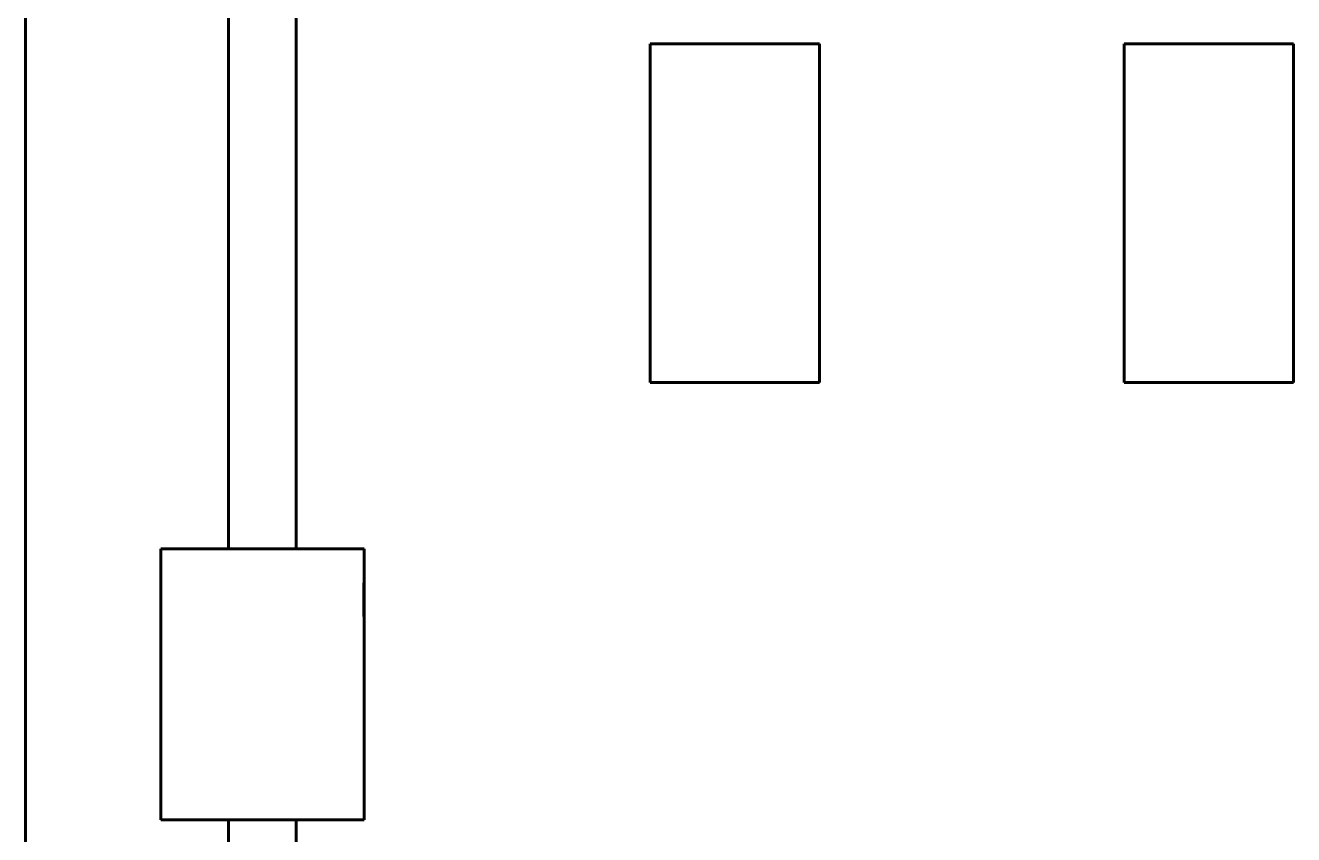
# Model space of a CAD drawing. Extents: x 0 to 297, y 0 to 292.
# Drawn here: x 202.14 to 211.5, y 141.91 to 147.88 of the extents above; entities that cross this region are included whole.
import ezdxf

# ---------------------------------------------------------------- set-up
doc = ezdxf.new("R2010")
doc.units = 0
doc.header["$MEASUREMENT"] = 0
doc.linetypes.add('K5LT_BASIC', pattern=[0])
doc.layers.add('Системный слой', color=7, linetype='Continuous')

# ---------------------------------------------------------------- blocks, each defined once
blk = doc.blocks.new('*U')
at = {"layer": 'Системный слой', "linetype": 'K5LT_BASIC', "lineweight": 60}
for p, q in [((208.0034, 147.7473), (206.7534, 147.7473)), ((206.7534, 147.7473), (206.7534, 145.2473)), ((208.0034, 145.2473), (208.0034, 147.7473)), ((211.5035, 147.7473), (210.2535, 147.7473)), ((210.2535, 147.7473), (210.2535, 145.2473)), ((211.5035, 145.2473), (211.5035, 147.7473)), ((206.7534, 145.2473), (208.0034, 145.2473)), ((210.2535, 145.2473), (211.5035, 145.2473)), ((204.6417, 144.0189), (203.1417, 144.0189)), ((203.1417, 144.0189), (203.1417, 142.0189)), ((204.6417, 142.0189), (204.6417, 144.0189)), ((203.1417, 142.0189), (204.6417, 142.0189))]:
    blk.add_line(p, q, dxfattribs=at)

msp = doc.modelspace()

# ---------------------------------------------------------------- linework, layer by layer
at = {"layer": 'Системный слой', "linetype": 'K5LT_BASIC', "lineweight": 60}
for p, q in [((202.1417, 119.5189), (202.1417, 174.0189)), ((203.6417, 144.0189), (203.6417, 149.5189)), ((204.1417, 149.5189), (204.1417, 144.0189)), ((203.1417, 144.0189), (204.6417, 144.0189)), ((203.1417, 144.0189), (203.1417, 142.0189)), ((203.1417, 142.0189), (203.1417, 144.0189)), ((203.1417, 144.0189), (204.6417, 144.0189)), ((204.6417, 144.0189), (203.6417, 144.0189)), ((204.6412, 143.5192), (204.6417, 144.0189)), ((204.6417, 144.0189), (204.6417, 142.0189)), ((204.6417, 142.0189), (204.6417, 144.0189)), ((204.6417, 142.0189), (204.6417, 144.0189)), ((204.6417, 144.0189), (204.6417, 142.0189)), ((204.6417, 143.2689), (204.6417, 142.5189)), ((204.6417, 142.0189), (203.1417, 142.0189)), ((203.1417, 142.0189), (204.6417, 142.0189)), ((203.6417, 136.5189), (203.6417, 142.0189)), ((204.1417, 142.0189), (204.1417, 136.5189))]:
    msp.add_line(p, q, dxfattribs=at)

# ---------------------------------------------------------------- block references
at = {"layer": 'Системный слой'}
msp.add_blockref('*U', (0, 0), dxfattribs=at)
msp.add_blockref('*U', (0, 0), dxfattribs=at)
msp.add_blockref('*U', (0, 0), dxfattribs=at)
msp.add_blockref('*U', (0, 0), dxfattribs=at)
msp.add_blockref('*U', (0, 0), dxfattribs=at)
msp.add_blockref('*U', (0, 0), dxfattribs=at)
msp.add_blockref('*U', (0, 0), dxfattribs=at)
msp.add_blockref('*U', (0, 0), dxfattribs=at)
msp.add_blockref('*U', (0, 0), dxfattribs=at)
msp.add_blockref('*U', (0, 0), dxfattribs=at)
msp.add_blockref('*U', (0, 0), dxfattribs=at)
msp.add_blockref('*U', (0, 0), dxfattribs=at)
msp.add_blockref('*U', (0, 0), dxfattribs=at)
msp.add_blockref('*U', (0, 0), dxfattribs=at)
msp.add_blockref('*U', (0, 0), dxfattribs=at)
msp.add_blockref('*U', (0, 0), dxfattribs=at)
msp.add_blockref('*U', (0, 0), dxfattribs=at)
msp.add_blockref('*U', (0, 0), dxfattribs=at)
msp.add_blockref('*U', (0, 0), dxfattribs=at)
msp.add_blockref('*U', (0, 0), dxfattribs=at)
msp.add_blockref('*U', (0, 0), dxfattribs=at)
msp.add_blockref('*U', (0, 0), dxfattribs=at)
msp.add_blockref('*U', (0, 0), dxfattribs=at)
msp.add_blockref('*U', (0, 0), dxfattribs=at)
msp.add_blockref('*U', (0, 0), dxfattribs=at)
msp.add_blockref('*U', (0, 0), dxfattribs=at)
msp.add_blockref('*U', (0, 0), dxfattribs=at)
msp.add_blockref('*U', (0, 0), dxfattribs=at)
msp.add_blockref('*U', (0, 0), dxfattribs=at)
msp.add_blockref('*U', (0, 0), dxfattribs=at)
msp.add_blockref('*U', (0, 0), dxfattribs=at)
msp.add_blockref('*U', (0, 0), dxfattribs=at)
msp.add_blockref('*U', (0, 0), dxfattribs=at)
msp.add_blockref('*U', (0, 0), dxfattribs=at)
msp.add_blockref('*U', (0, 0), dxfattribs=at)
msp.add_blockref('*U', (0, 0), dxfattribs=at)
msp.add_blockref('*U', (0, 0), dxfattribs=at)
msp.add_blockref('*U', (0, 0), dxfattribs=at)
msp.add_blockref('*U', (0, 0), dxfattribs=at)
msp.add_blockref('*U', (0, 0), dxfattribs=at)
msp.add_blockref('*U', (0, 0), dxfattribs=at)
msp.add_blockref('*U', (0, 0), dxfattribs=at)
msp.add_blockref('*U', (0, 0), dxfattribs=at)
msp.add_blockref('*U', (0, 0), dxfattribs=at)
msp.add_blockref('*U', (0, 0), dxfattribs=at)
msp.add_blockref('*U', (0, 0), dxfattribs=at)
msp.add_blockref('*U', (0, 0), dxfattribs=at)
msp.add_blockref('*U', (0, 0), dxfattribs=at)
msp.add_blockref('*U', (0, 0), dxfattribs=at)
msp.add_blockref('*U', (0, 0), dxfattribs=at)
msp.add_blockref('*U', (0, 0), dxfattribs=at)
msp.add_blockref('*U', (0, 0), dxfattribs=at)
msp.add_blockref('*U', (0, 0), dxfattribs=at)
msp.add_blockref('*U', (0, 0), dxfattribs=at)
msp.add_blockref('*U', (0, 0), dxfattribs=at)
msp.add_blockref('*U', (0, 0), dxfattribs=at)
msp.add_blockref('*U', (0, 0), dxfattribs=at)
msp.add_blockref('*U', (0, 0), dxfattribs=at)
msp.add_blockref('*U', (0, 0), dxfattribs=at)
msp.add_blockref('*U', (0, 0), dxfattribs=at)
msp.add_blockref('*U', (0, 0), dxfattribs=at)
msp.add_blockref('*U', (0, 0), dxfattribs=at)
msp.add_blockref('*U', (0, 0), dxfattribs=at)
msp.add_blockref('*U', (0, 0), dxfattribs=at)
msp.add_blockref('*U', (0, 0), dxfattribs=at)
msp.add_blockref('*U', (0, 0), dxfattribs=at)
msp.add_blockref('*U', (0, 0), dxfattribs=at)
msp.add_blockref('*U', (0, 0), dxfattribs=at)
msp.add_blockref('*U', (0, 0), dxfattribs=at)
msp.add_blockref('*U', (0, 0), dxfattribs=at)
msp.add_blockref('*U', (0, 0), dxfattribs=at)
msp.add_blockref('*U', (0, 0), dxfattribs=at)
msp.add_blockref('*U', (0, 0), dxfattribs=at)
msp.add_blockref('*U', (0, 0), dxfattribs=at)
msp.add_blockref('*U', (0, 0), dxfattribs=at)
msp.add_blockref('*U', (0, 0), dxfattribs=at)
msp.add_blockref('*U', (0, 0), dxfattribs=at)
msp.add_blockref('*U', (0, 0), dxfattribs=at)
msp.add_blockref('*U', (0, 0), dxfattribs=at)
msp.add_blockref('*U', (0, 0), dxfattribs=at)
msp.add_blockref('*U', (0, 0), dxfattribs=at)
msp.add_blockref('*U', (0, 0), dxfattribs=at)
msp.add_blockref('*U', (0, 0), dxfattribs=at)
msp.add_blockref('*U', (0, 0), dxfattribs=at)
msp.add_blockref('*U', (0, 0), dxfattribs=at)
msp.add_blockref('*U', (0, 0), dxfattribs=at)
msp.add_blockref('*U', (0, 0), dxfattribs=at)
msp.add_blockref('*U', (0, 0), dxfattribs=at)
msp.add_blockref('*U', (0, 0), dxfattribs=at)
msp.add_blockref('*U', (0, 0), dxfattribs=at)
msp.add_blockref('*U', (0, 0), dxfattribs=at)
msp.add_blockref('*U', (0, 0), dxfattribs=at)
msp.add_blockref('*U', (0, 0), dxfattribs=at)
msp.add_blockref('*U', (0, 0), dxfattribs=at)
msp.add_blockref('*U', (0, 0), dxfattribs=at)
msp.add_blockref('*U', (0, 0), dxfattribs=at)
msp.add_blockref('*U', (0, 0), dxfattribs=at)
msp.add_blockref('*U', (0, 0), dxfattribs=at)
msp.add_blockref('*U', (0, 0), dxfattribs=at)
msp.add_blockref('*U', (0, 0), dxfattribs=at)
msp.add_blockref('*U', (0, 0), dxfattribs=at)
msp.add_blockref('*U', (0, 0), dxfattribs=at)
msp.add_blockref('*U', (0, 0), dxfattribs=at)
msp.add_blockref('*U', (0, 0), dxfattribs=at)
msp.add_blockref('*U', (0, 0), dxfattribs=at)
msp.add_blockref('*U', (0, 0), dxfattribs=at)
msp.add_blockref('*U', (0, 0), dxfattribs=at)
msp.add_blockref('*U', (0, 0), dxfattribs=at)
msp.add_blockref('*U', (0, 0), dxfattribs=at)
msp.add_blockref('*U', (0, 0), dxfattribs=at)
msp.add_blockref('*U', (0, 0), dxfattribs=at)
msp.add_blockref('*U', (0, 0), dxfattribs=at)
msp.add_blockref('*U', (0, 0), dxfattribs=at)
msp.add_blockref('*U', (0, 0), dxfattribs=at)
msp.add_blockref('*U', (0, 0), dxfattribs=at)
msp.add_blockref('*U', (0, 0), dxfattribs=at)
msp.add_blockref('*U', (0, 0), dxfattribs=at)
msp.add_blockref('*U', (0, 0), dxfattribs=at)
msp.add_blockref('*U', (0, 0), dxfattribs=at)
msp.add_blockref('*U', (0, 0), dxfattribs=at)
msp.add_blockref('*U', (0, 0), dxfattribs=at)
msp.add_blockref('*U', (0, 0), dxfattribs=at)
msp.add_blockref('*U', (0, 0), dxfattribs=at)
msp.add_blockref('*U', (0, 0), dxfattribs=at)
msp.add_blockref('*U', (0, 0), dxfattribs=at)
msp.add_blockref('*U', (0, 0), dxfattribs=at)
msp.add_blockref('*U', (0, 0), dxfattribs=at)
msp.add_blockref('*U', (0, 0), dxfattribs=at)
msp.add_blockref('*U', (0, 0), dxfattribs=at)
msp.add_blockref('*U', (0, 0), dxfattribs=at)
msp.add_blockref('*U', (0, 0), dxfattribs=at)
msp.add_blockref('*U', (0, 0), dxfattribs=at)
msp.add_blockref('*U', (0, 0), dxfattribs=at)
msp.add_blockref('*U', (0, 0), dxfattribs=at)
msp.add_blockref('*U', (0, 0), dxfattribs=at)
msp.add_blockref('*U', (0, 0), dxfattribs=at)
msp.add_blockref('*U', (0, 0), dxfattribs=at)
msp.add_blockref('*U', (0, 0), dxfattribs=at)
msp.add_blockref('*U', (0, 0), dxfattribs=at)
msp.add_blockref('*U', (0, 0), dxfattribs=at)
msp.add_blockref('*U', (0, 0), dxfattribs=at)
msp.add_blockref('*U', (0, 0), dxfattribs=at)
msp.add_blockref('*U', (0, 0), dxfattribs=at)
msp.add_blockref('*U', (0, 0), dxfattribs=at)
msp.add_blockref('*U', (0, 0), dxfattribs=at)
msp.add_blockref('*U', (0, 0), dxfattribs=at)
msp.add_blockref('*U', (0, 0), dxfattribs=at)
msp.add_blockref('*U', (0, 0), dxfattribs=at)
msp.add_blockref('*U', (0, 0), dxfattribs=at)
msp.add_blockref('*U', (0, 0), dxfattribs=at)
msp.add_blockref('*U', (0, 0), dxfattribs=at)
msp.add_blockref('*U', (0, 0), dxfattribs=at)
msp.add_blockref('*U', (0, 0), dxfattribs=at)
msp.add_blockref('*U', (0, 0), dxfattribs=at)
msp.add_blockref('*U', (0, 0), dxfattribs=at)
msp.add_blockref('*U', (0, 0), dxfattribs=at)
msp.add_blockref('*U', (0, 0), dxfattribs=at)
msp.add_blockref('*U', (0, 0), dxfattribs=at)
msp.add_blockref('*U', (0, 0), dxfattribs=at)
msp.add_blockref('*U', (0, 0), dxfattribs=at)
msp.add_blockref('*U', (0, 0), dxfattribs=at)
msp.add_blockref('*U', (0, 0), dxfattribs=at)
msp.add_blockref('*U', (0, 0), dxfattribs=at)
msp.add_blockref('*U', (0, 0), dxfattribs=at)
msp.add_blockref('*U', (0, 0), dxfattribs=at)
msp.add_blockref('*U', (0, 0), dxfattribs=at)
msp.add_blockref('*U', (0, 0), dxfattribs=at)
msp.add_blockref('*U', (0, 0), dxfattribs=at)
msp.add_blockref('*U', (0, 0), dxfattribs=at)
msp.add_blockref('*U', (0, 0), dxfattribs=at)
msp.add_blockref('*U', (0, 0), dxfattribs=at)
msp.add_blockref('*U', (0, 0), dxfattribs=at)
msp.add_blockref('*U', (0, 0), dxfattribs=at)
msp.add_blockref('*U', (0, 0), dxfattribs=at)
msp.add_blockref('*U', (0, 0), dxfattribs=at)
msp.add_blockref('*U', (0, 0), dxfattribs=at)
msp.add_blockref('*U', (0, 0), dxfattribs=at)
msp.add_blockref('*U', (0, 0), dxfattribs=at)
msp.add_blockref('*U', (0, 0), dxfattribs=at)
msp.add_blockref('*U', (0, 0), dxfattribs=at)
msp.add_blockref('*U', (0, 0), dxfattribs=at)
msp.add_blockref('*U', (0, 0), dxfattribs=at)
msp.add_blockref('*U', (0, 0), dxfattribs=at)
msp.add_blockref('*U', (0, 0), dxfattribs=at)
msp.add_blockref('*U', (0, 0), dxfattribs=at)
msp.add_blockref('*U', (0, 0), dxfattribs=at)
msp.add_blockref('*U', (0, 0), dxfattribs=at)
msp.add_blockref('*U', (0, 0), dxfattribs=at)
msp.add_blockref('*U', (0, 0), dxfattribs=at)
msp.add_blockref('*U', (0, 0), dxfattribs=at)
msp.add_blockref('*U', (0, 0), dxfattribs=at)
msp.add_blockref('*U', (0, 0), dxfattribs=at)
msp.add_blockref('*U', (0, 0), dxfattribs=at)
msp.add_blockref('*U', (0, 0), dxfattribs=at)
msp.add_blockref('*U', (0, 0), dxfattribs=at)
msp.add_blockref('*U', (0, 0), dxfattribs=at)
msp.add_blockref('*U', (0, 0), dxfattribs=at)
msp.add_blockref('*U', (0, 0), dxfattribs=at)
msp.add_blockref('*U', (0, 0), dxfattribs=at)
msp.add_blockref('*U', (0, 0), dxfattribs=at)
msp.add_blockref('*U', (0, 0), dxfattribs=at)
msp.add_blockref('*U', (0, 0), dxfattribs=at)
msp.add_blockref('*U', (0, 0), dxfattribs=at)
msp.add_blockref('*U', (0, 0), dxfattribs=at)
msp.add_blockref('*U', (0, 0), dxfattribs=at)
msp.add_blockref('*U', (0, 0), dxfattribs=at)
msp.add_blockref('*U', (0, 0), dxfattribs=at)
msp.add_blockref('*U', (0, 0), dxfattribs=at)
msp.add_blockref('*U', (0, 0), dxfattribs=at)
msp.add_blockref('*U', (0, 0), dxfattribs=at)
msp.add_blockref('*U', (0, 0), dxfattribs=at)
msp.add_blockref('*U', (0, 0), dxfattribs=at)
msp.add_blockref('*U', (0, 0), dxfattribs=at)
msp.add_blockref('*U', (0, 0), dxfattribs=at)
msp.add_blockref('*U', (0, 0), dxfattribs=at)
msp.add_blockref('*U', (0, 0), dxfattribs=at)
msp.add_blockref('*U', (0, 0), dxfattribs=at)
msp.add_blockref('*U', (0, 0), dxfattribs=at)
msp.add_blockref('*U', (0, 0), dxfattribs=at)
msp.add_blockref('*U', (0, 0), dxfattribs=at)
msp.add_blockref('*U', (0, 0), dxfattribs=at)
msp.add_blockref('*U', (0, 0), dxfattribs=at)
msp.add_blockref('*U', (0, 0), dxfattribs=at)
msp.add_blockref('*U', (0, 0), dxfattribs=at)
msp.add_blockref('*U', (0, 0), dxfattribs=at)
msp.add_blockref('*U', (0, 0), dxfattribs=at)
msp.add_blockref('*U', (0, 0), dxfattribs=at)
msp.add_blockref('*U', (0, 0), dxfattribs=at)
msp.add_blockref('*U', (0, 0), dxfattribs=at)
msp.add_blockref('*U', (0, 0), dxfattribs=at)
msp.add_blockref('*U', (0, 0), dxfattribs=at)
msp.add_blockref('*U', (0, 0), dxfattribs=at)
msp.add_blockref('*U', (0, 0), dxfattribs=at)
msp.add_blockref('*U', (0, 0), dxfattribs=at)
msp.add_blockref('*U', (0, 0), dxfattribs=at)
msp.add_blockref('*U', (0, 0), dxfattribs=at)
msp.add_blockref('*U', (0, 0), dxfattribs=at)
msp.add_blockref('*U', (0, 0), dxfattribs=at)
msp.add_blockref('*U', (0, 0), dxfattribs=at)
msp.add_blockref('*U', (0, 0), dxfattribs=at)
msp.add_blockref('*U', (0, 0), dxfattribs=at)
msp.add_blockref('*U', (0, 0), dxfattribs=at)
msp.add_blockref('*U', (0, 0), dxfattribs=at)
msp.add_blockref('*U', (0, 0), dxfattribs=at)
msp.add_blockref('*U', (0, 0), dxfattribs=at)
msp.add_blockref('*U', (0, 0), dxfattribs=at)
msp.add_blockref('*U', (0, 0), dxfattribs=at)
msp.add_blockref('*U', (0, 0), dxfattribs=at)
msp.add_blockref('*U', (0, 0), dxfattribs=at)
msp.add_blockref('*U', (0, 0), dxfattribs=at)
msp.add_blockref('*U', (0, 0), dxfattribs=at)
msp.add_blockref('*U', (0, 0), dxfattribs=at)
msp.add_blockref('*U', (0, 0), dxfattribs=at)
msp.add_blockref('*U', (0, 0), dxfattribs=at)
msp.add_blockref('*U', (0, 0), dxfattribs=at)
msp.add_blockref('*U', (0, 0), dxfattribs=at)
msp.add_blockref('*U', (0, 0), dxfattribs=at)
msp.add_blockref('*U', (0, 0), dxfattribs=at)
msp.add_blockref('*U', (0, 0), dxfattribs=at)
msp.add_blockref('*U', (0, 0), dxfattribs=at)
msp.add_blockref('*U', (0, 0), dxfattribs=at)
msp.add_blockref('*U', (0, 0), dxfattribs=at)
msp.add_blockref('*U', (0, 0), dxfattribs=at)
msp.add_blockref('*U', (0, 0), dxfattribs=at)
msp.add_blockref('*U', (0, 0), dxfattribs=at)
msp.add_blockref('*U', (0, 0), dxfattribs=at)
msp.add_blockref('*U', (0, 0), dxfattribs=at)
msp.add_blockref('*U', (0, 0), dxfattribs=at)
msp.add_blockref('*U', (0, 0), dxfattribs=at)
msp.add_blockref('*U', (0, 0), dxfattribs=at)
msp.add_blockref('*U', (0, 0), dxfattribs=at)
msp.add_blockref('*U', (0, 0), dxfattribs=at)
msp.add_blockref('*U', (0, 0), dxfattribs=at)
msp.add_blockref('*U', (0, 0), dxfattribs=at)
msp.add_blockref('*U', (0, 0), dxfattribs=at)
msp.add_blockref('*U', (0, 0), dxfattribs=at)
msp.add_blockref('*U', (0, 0), dxfattribs=at)
msp.add_blockref('*U', (0, 0), dxfattribs=at)
msp.add_blockref('*U', (0, 0), dxfattribs=at)
msp.add_blockref('*U', (0, 0), dxfattribs=at)
msp.add_blockref('*U', (0, 0), dxfattribs=at)
msp.add_blockref('*U', (0, 0), dxfattribs=at)
msp.add_blockref('*U', (0, 0), dxfattribs=at)
msp.add_blockref('*U', (0, 0), dxfattribs=at)
msp.add_blockref('*U', (0, 0), dxfattribs=at)
msp.add_blockref('*U', (0, 0), dxfattribs=at)
msp.add_blockref('*U', (0, 0), dxfattribs=at)
msp.add_blockref('*U', (0, 0), dxfattribs=at)
msp.add_blockref('*U', (0, 0), dxfattribs=at)
msp.add_blockref('*U', (0, 0), dxfattribs=at)
msp.add_blockref('*U', (0, 0), dxfattribs=at)
msp.add_blockref('*U', (0, 0), dxfattribs=at)
msp.add_blockref('*U', (0, 0), dxfattribs=at)
msp.add_blockref('*U', (0, 0), dxfattribs=at)
msp.add_blockref('*U', (0, 0), dxfattribs=at)
msp.add_blockref('*U', (0, 0), dxfattribs=at)
msp.add_blockref('*U', (0, 0), dxfattribs=at)
msp.add_blockref('*U', (0, 0), dxfattribs=at)
msp.add_blockref('*U', (0, 0), dxfattribs=at)
msp.add_blockref('*U', (0, 0), dxfattribs=at)
msp.add_blockref('*U', (0, 0), dxfattribs=at)
msp.add_blockref('*U', (0, 0), dxfattribs=at)
msp.add_blockref('*U', (0, 0), dxfattribs=at)
msp.add_blockref('*U', (0, 0), dxfattribs=at)
msp.add_blockref('*U', (0, 0), dxfattribs=at)
msp.add_blockref('*U', (0, 0), dxfattribs=at)
msp.add_blockref('*U', (0, 0), dxfattribs=at)
msp.add_blockref('*U', (0, 0), dxfattribs=at)
msp.add_blockref('*U', (0, 0), dxfattribs=at)
msp.add_blockref('*U', (0, 0), dxfattribs=at)
msp.add_blockref('*U', (0, 0), dxfattribs=at)
msp.add_blockref('*U', (0, 0), dxfattribs=at)
msp.add_blockref('*U', (0, 0), dxfattribs=at)
msp.add_blockref('*U', (0, 0), dxfattribs=at)
msp.add_blockref('*U', (0, 0), dxfattribs=at)
msp.add_blockref('*U', (0, 0), dxfattribs=at)
msp.add_blockref('*U', (0, 0), dxfattribs=at)
msp.add_blockref('*U', (0, 0), dxfattribs=at)
msp.add_blockref('*U', (0, 0), dxfattribs=at)
msp.add_blockref('*U', (0, 0), dxfattribs=at)
msp.add_blockref('*U', (0, 0), dxfattribs=at)
msp.add_blockref('*U', (0, 0), dxfattribs=at)
msp.add_blockref('*U', (0, 0), dxfattribs=at)
msp.add_blockref('*U', (0, 0), dxfattribs=at)
msp.add_blockref('*U', (0, 0), dxfattribs=at)
msp.add_blockref('*U', (0, 0), dxfattribs=at)
msp.add_blockref('*U', (0, 0), dxfattribs=at)
msp.add_blockref('*U', (0, 0), dxfattribs=at)
msp.add_blockref('*U', (0, 0), dxfattribs=at)
msp.add_blockref('*U', (0, 0), dxfattribs=at)
msp.add_blockref('*U', (0, 0), dxfattribs=at)
msp.add_blockref('*U', (0, 0), dxfattribs=at)
msp.add_blockref('*U', (0, 0), dxfattribs=at)
msp.add_blockref('*U', (0, 0), dxfattribs=at)
msp.add_blockref('*U', (0, 0), dxfattribs=at)
msp.add_blockref('*U', (0, 0), dxfattribs=at)
msp.add_blockref('*U', (0, 0), dxfattribs=at)
msp.add_blockref('*U', (0, 0), dxfattribs=at)
msp.add_blockref('*U', (0, 0), dxfattribs=at)
msp.add_blockref('*U', (0, 0), dxfattribs=at)
msp.add_blockref('*U', (0, 0), dxfattribs=at)
msp.add_blockref('*U', (0, 0), dxfattribs=at)
msp.add_blockref('*U', (0, 0), dxfattribs=at)
msp.add_blockref('*U', (0, 0), dxfattribs=at)
msp.add_blockref('*U', (0, 0), dxfattribs=at)
msp.add_blockref('*U', (0, 0), dxfattribs=at)
msp.add_blockref('*U', (0, 0), dxfattribs=at)
msp.add_blockref('*U', (0, 0), dxfattribs=at)
msp.add_blockref('*U', (0, 0), dxfattribs=at)
msp.add_blockref('*U', (0, 0), dxfattribs=at)
msp.add_blockref('*U', (0, 0), dxfattribs=at)
msp.add_blockref('*U', (0, 0), dxfattribs=at)
msp.add_blockref('*U', (0, 0), dxfattribs=at)
msp.add_blockref('*U', (0, 0), dxfattribs=at)
msp.add_blockref('*U', (0, 0), dxfattribs=at)
msp.add_blockref('*U', (0, 0), dxfattribs=at)
msp.add_blockref('*U', (0, 0), dxfattribs=at)
msp.add_blockref('*U', (0, 0), dxfattribs=at)
msp.add_blockref('*U', (0, 0), dxfattribs=at)
msp.add_blockref('*U', (0, 0), dxfattribs=at)
msp.add_blockref('*U', (0, 0), dxfattribs=at)
msp.add_blockref('*U', (0, 0), dxfattribs=at)
msp.add_blockref('*U', (0, 0), dxfattribs=at)
msp.add_blockref('*U', (0, 0), dxfattribs=at)

doc.saveas('drawing.dxf')
